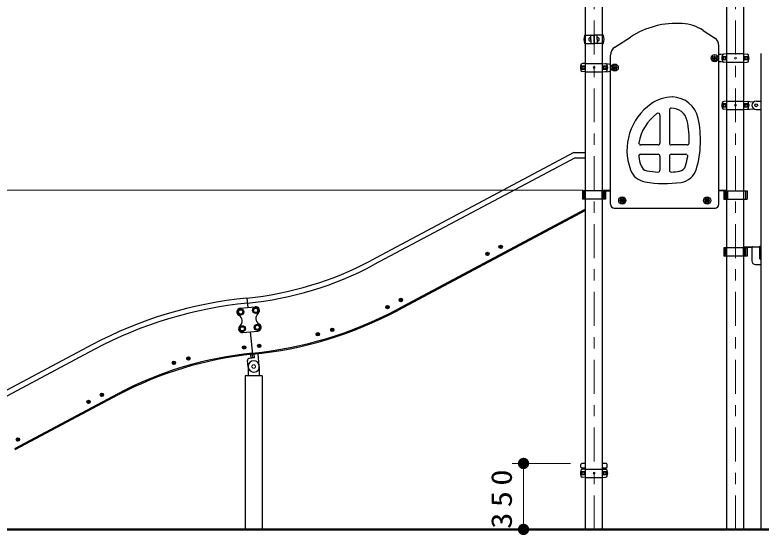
# Model space of a CAD drawing. Units: millimetres on the paper, scale 1:60. Extents: x -385 to 0, y -594 to 267.
# Drawn here: x -293.6 to -227.6, y -238.9 to -192.9 of the extents above; entities that cross this region are included whole.
import ezdxf

# ---------------------------------------------------------------- set-up
doc = ezdxf.new("R2010")
doc.units = ezdxf.units.MM
doc.linetypes.add('USER1', pattern=[4.5, 2.5, -2])
doc.linetypes.add('USER2', pattern=[6, 3, -1, 1, -1])
doc.layers.add('1_60', color=7, linetype='Continuous', lineweight=25)
doc.styles.add('ＭＳ ゴシック', font='')
doc.styles.get('ＭＳ ゴシック').set_extended_font_data('MS Gothic')

# ---------------------------------------------------------------- blocks, each defined once
blk = doc.blocks.new('filled_dot')
at = {"color": 0, "linetype": 'Continuous', "lineweight": -2, "const_width": 1.25}
blk.add_lwpolyline([(-0.625, 0, 1), (0.625, 0, 1)], format="xyb", close=True, dxfattribs=at)

msp = doc.modelspace()

# ---------------------------------------------------------------- linework, layer by layer
at = {"layer": '1_60', "linetype": 'USER2', "lineweight": 13}
for p, q in [((-242.38, -238.383), (-242.38, -178.383)), ((-229.88, -238.383), (-229.88, -178.383))]:
    msp.add_line(p, q, dxfattribs=at)
at = {"layer": '1_60'}
for p, q in [((-243.123, -238.383), (-243.123, -179.808)), ((-241.638, -238.383), (-241.638, -179.808)), ((-230.623, -238.383), (-230.623, -179.808)), ((-229.138, -238.383), (-229.138, -179.808)), ((-230.623, -230.05), (-230.623, -205.4)), ((-229.138, -230.05), (-229.138, -205.4)), ((-241.35, -208.437), (-243.411, -208.437)), ((-243.411, -208.437), (-243.411, -209.187)), ((-243.272, -208.437), (-243.272, -209.187)), ((-241.685, -208.437), (-241.685, -209.187)), ((-241.638, -208.383), (-240.922, -208.383)), ((-241.638, -208.437), (-240.922, -208.437)), ((-241.529, -208.437), (-241.529, -209.187)), ((-241.48, -208.437), (-241.48, -209.187)), ((-241.35, -208.437), (-241.35, -209.187)), ((-231.338, -208.383), (-230.623, -208.383)), ((-230.623, -208.437), (-231.338, -208.437)), ((-230.91, -208.437), (-228.85, -208.437)), ((-230.91, -208.437), (-230.91, -209.187)), ((-230.781, -208.437), (-230.781, -209.187)), ((-230.732, -208.437), (-230.732, -209.187)), ((-230.576, -208.437), (-230.576, -209.187)), ((-228.988, -208.437), (-228.988, -209.187)), ((-228.85, -208.437), (-228.85, -209.187)), ((-241.35, -209.187), (-243.411, -209.187)), ((-230.91, -209.187), (-228.85, -209.187)), ((-250.682, -213.37), (-250.684, -213.427)), ((-250.635, -213.458), (-250.684, -213.427)), ((-250.682, -213.37), (-250.631, -213.343)), ((-250.635, -213.458), (-250.584, -213.431)), ((-250.582, -213.373), (-250.631, -213.343)), ((-250.582, -213.373), (-250.584, -213.431)), ((-230.911, -213.483), (-230.911, -214.233)), ((-228.85, -213.483), (-230.911, -213.483)), ((-230.772, -213.483), (-230.772, -214.233)), ((-230.623, -238.383), (-230.623, -213.733)), ((-229.185, -213.483), (-229.185, -214.233)), ((-229.138, -213.383), (-228.422, -213.383)), ((-229.138, -213.421), (-228.422, -213.421)), ((-229.138, -238.383), (-229.138, -213.733)), ((-229.029, -213.483), (-229.029, -214.233)), ((-228.98, -213.483), (-228.98, -214.233)), ((-228.85, -213.483), (-228.85, -214.233)), ((-228.422, -213.433), (-228.422, -214.633)), ((-228.372, -213.383), (-227.714, -213.383)), ((-227.714, -213.33), (-227.607, -213.33)), ((-251.859, -213.996), (-251.861, -214.053)), ((-251.812, -214.084), (-251.861, -214.053)), ((-251.859, -213.996), (-251.808, -213.969)), ((-251.812, -214.084), (-251.761, -214.057)), ((-251.759, -213.999), (-251.808, -213.969)), ((-251.759, -213.999), (-251.761, -214.057)), ((-228.85, -214.233), (-230.911, -214.233)), ((-228.089, -214.966), (-227.607, -214.966)), ((-259.512, -218.065), (-259.514, -218.122)), ((-259.465, -218.153), (-259.514, -218.122)), ((-259.512, -218.065), (-259.461, -218.037)), ((-259.465, -218.153), (-259.414, -218.126)), ((-259.412, -218.068), (-259.461, -218.037)), ((-259.412, -218.068), (-259.414, -218.126)), ((-260.689, -218.691), (-260.691, -218.748)), ((-260.642, -218.779), (-260.691, -218.748)), ((-260.689, -218.691), (-260.638, -218.663)), ((-260.642, -218.779), (-260.591, -218.752)), ((-260.589, -218.694), (-260.638, -218.663)), ((-260.589, -218.694), (-260.591, -218.752)), ((-265.568, -220.697), (-265.581, -220.753)), ((-265.539, -220.793), (-265.581, -220.753)), ((-265.568, -220.697), (-265.513, -220.68)), ((-265.539, -220.793), (-265.484, -220.776)), ((-265.47, -220.72), (-265.513, -220.68)), ((-265.47, -220.72), (-265.484, -220.776)), ((-266.844, -221.083), (-266.857, -221.139)), ((-266.815, -221.179), (-266.857, -221.139)), ((-266.844, -221.083), (-266.789, -221.067)), ((-266.815, -221.179), (-266.76, -221.162)), ((-266.747, -221.106), (-266.789, -221.067)), ((-266.747, -221.106), (-266.76, -221.162)), ((-273.346, -222.239), (-273.37, -222.291)), ((-273.336, -222.338), (-273.37, -222.291)), ((-273.346, -222.239), (-273.289, -222.233)), ((-273.336, -222.338), (-273.279, -222.333)), ((-273.255, -222.28), (-273.289, -222.233)), ((-273.255, -222.28), (-273.279, -222.333)), ((-272.019, -222.107), (-272.043, -222.16)), ((-272.009, -222.207), (-272.043, -222.16)), ((-272.019, -222.107), (-271.962, -222.101)), ((-272.009, -222.207), (-271.952, -222.201)), ((-271.928, -222.148), (-271.962, -222.101)), ((-271.928, -222.148), (-271.952, -222.201)), ((-279.566, -223.614), (-279.58, -223.67)), ((-279.538, -223.71), (-279.58, -223.67)), ((-279.566, -223.614), (-279.511, -223.597)), ((-279.469, -223.637), (-279.511, -223.597)), ((-279.469, -223.637), (-279.482, -223.693)), ((-278.29, -223.228), (-278.303, -223.284)), ((-278.261, -223.324), (-278.303, -223.284)), ((-278.29, -223.228), (-278.235, -223.211)), ((-278.261, -223.324), (-278.206, -223.307)), ((-278.193, -223.251), (-278.235, -223.211)), ((-278.193, -223.251), (-278.206, -223.307)), ((-279.538, -223.71), (-279.482, -223.693)), ((-285.941, -226.454), (-285.943, -226.512)), ((-285.894, -226.543), (-285.943, -226.512)), ((-285.941, -226.454), (-285.89, -226.427)), ((-285.894, -226.543), (-285.843, -226.516)), ((-285.841, -226.458), (-285.89, -226.427)), ((-285.841, -226.458), (-285.843, -226.516)), ((-287.118, -227.08), (-287.12, -227.138)), ((-287.072, -227.169), (-287.12, -227.138)), ((-287.118, -227.08), (-287.067, -227.053)), ((-287.072, -227.169), (-287.021, -227.142)), ((-287.019, -227.084), (-287.067, -227.053)), ((-287.019, -227.084), (-287.021, -227.142)), ((-293.368, -230.404), (-293.37, -230.461)), ((-293.321, -230.492), (-293.37, -230.461)), ((-293.368, -230.404), (-293.317, -230.376)), ((-293.321, -230.492), (-293.27, -230.465)), ((-293.268, -230.407), (-293.317, -230.376)), ((-293.268, -230.407), (-293.27, -230.465)), ((-243.313, -233.005), (-243.313, -232.967)), ((-241.448, -233.005), (-241.448, -232.967))]:
    msp.add_line(p, q, dxfattribs=at)
at = {"layer": '1_60', "color": 4}
for p, q in [((-232.738, -194.259), (-231.718, -194.922)), ((-240.543, -195.749), (-239.148, -194.843)), ((-231.338, -209.634), (-231.338, -195.613)), ((-240.922, -209.634), (-240.922, -196.44)), ((-240.589, -209.967), (-231.672, -209.967)), ((-271.977, -223.929), (-272.084, -222.847)), ((-272.972, -224.027), (-273.03, -223.447)), ((-272.399, -223.217), (-272.88, -223.264)), ((-243.123, -233.005), (-243.313, -233.005)), ((-241.448, -233.005), (-241.638, -233.005))]:
    msp.add_line(p, q, dxfattribs=at)
at = {"layer": '1_60', "color": 2}
for p, q in [((-243.149, -194.674), (-242.439, -194.674)), ((-242.651, -194.895), (-242.685, -194.893)), ((-242.651, -195.204), (-242.685, -195.205)), ((-242.651, -195.049), (-242.651, -194.691)), ((-242.651, -195.049), (-242.651, -195.408)), ((-242.405, -194.708), (-242.405, -195.391)), ((-242.355, -194.708), (-242.355, -195.391)), ((-241.612, -194.674), (-242.322, -194.674)), ((-242.109, -195.049), (-242.109, -194.691)), ((-242.109, -194.895), (-242.076, -194.893)), ((-242.109, -195.049), (-242.109, -195.408)), ((-242.109, -195.204), (-242.076, -195.205)), ((-243.147, -195.424), (-242.439, -195.424)), ((-241.612, -195.424), (-242.322, -195.424)), ((-231.172, -196.388), (-231.338, -196.4)), ((-230.647, -196.342), (-231.172, -196.388)), ((-229.113, -196.342), (-230.647, -196.342)), ((-229.113, -196.342), (-228.85, -196.365)), ((-243.147, -197.175), (-243.41, -197.198)), ((-243.147, -197.175), (-241.613, -197.175)), ((-241.614, -197.175), (-241.089, -197.221)), ((-241.089, -197.221), (-240.922, -197.233)), ((-231.172, -197.046), (-231.338, -197.033)), ((-230.647, -197.092), (-231.172, -197.046)), ((-229.113, -197.092), (-230.647, -197.092)), ((-229.113, -197.092), (-228.85, -197.069)), ((-243.147, -197.925), (-243.41, -197.902)), ((-243.147, -197.925), (-241.613, -197.925)), ((-241.614, -197.925), (-241.089, -197.879)), ((-241.089, -197.879), (-240.922, -197.867)), ((-230.647, -200.508), (-230.91, -200.531)), ((-230.647, -200.508), (-229.113, -200.508)), ((-229.114, -200.508), (-228.589, -200.554)), ((-228.589, -200.554), (-228.252, -200.578)), ((-230.647, -201.258), (-230.91, -201.235)), ((-229.114, -201.258), (-228.589, -201.212)), ((-228.589, -201.212), (-228.252, -201.187)), ((-236.547, -201.748), (-236.547, -204.217)), ((-235.714, -201.3), (-235.714, -204.217)), ((-230.647, -201.258), (-229.113, -201.258)), ((-236.714, -204.383), (-238.244, -204.383)), ((-234.134, -204.383), (-235.547, -204.383)), ((-236.714, -205.217), (-238.26, -205.217)), ((-236.547, -205.383), (-236.547, -206.614)), ((-235.714, -205.383), (-235.714, -206.614)), ((-234.257, -205.217), (-235.547, -205.217)), ((-243.147, -233.041), (-243.41, -233.064)), ((-243.147, -233.041), (-241.613, -233.041)), ((-241.614, -233.041), (-241.351, -233.064)), ((-243.147, -233.791), (-243.41, -233.768)), ((-243.147, -233.791), (-241.613, -233.791)), ((-241.614, -233.791), (-241.351, -233.768))]:
    msp.add_line(p, q, dxfattribs=at)
at = {"layer": '1_60', "color": 21, "linetype": 'USER2', "lineweight": 13}
for p, q in [((-231.713, -196.525), (-231.713, -196.908)), ((-231.522, -196.717), (-231.905, -196.717)), ((-240.355, -197.55), (-240.739, -197.55)), ((-240.547, -197.358), (-240.547, -197.742)), ((-239.88, -209.109), (-239.88, -209.492)), ((-232.38, -209.109), (-232.38, -209.492)), ((-239.689, -209.3), (-240.072, -209.3)), ((-232.188, -209.3), (-232.572, -209.3))]:
    msp.add_line(p, q, dxfattribs=at)
at = {"layer": '1_60', "color": 2, "lineweight": 13}
for p, q in [((-230.684, -196.563), (-230.993, -196.563)), ((-230.993, -196.871), (-230.993, -196.563)), ((-229.076, -196.563), (-228.768, -196.563)), ((-228.768, -196.871), (-228.768, -196.563)), ((-230.684, -196.871), (-230.993, -196.871)), ((-229.076, -196.871), (-228.768, -196.871)), ((-243.185, -197.396), (-243.493, -197.396)), ((-243.493, -197.704), (-243.493, -197.396)), ((-243.185, -197.704), (-243.493, -197.704)), ((-241.576, -197.396), (-241.268, -197.396)), ((-241.576, -197.704), (-241.268, -197.704)), ((-241.268, -197.704), (-241.268, -197.396)), ((-230.993, -201.037), (-230.993, -200.729)), ((-230.685, -200.729), (-230.993, -200.729)), ((-230.685, -201.037), (-230.993, -201.037)), ((-229.076, -200.729), (-228.768, -200.729)), ((-229.076, -201.037), (-228.768, -201.037)), ((-228.768, -201.037), (-228.768, -200.729)), ((-243.493, -233.57), (-243.493, -233.262)), ((-243.185, -233.262), (-243.493, -233.262)), ((-243.185, -233.57), (-243.493, -233.57)), ((-241.576, -233.262), (-241.268, -233.262)), ((-241.576, -233.57), (-241.268, -233.57)), ((-241.268, -233.57), (-241.268, -233.262))]:
    msp.add_line(p, q, dxfattribs=at)
at = {"layer": '1_60', "color": 131}
for p, q in [((-227.607, -238.383), (-227.607, -196.299)), ((-228.047, -200.516), (-227.607, -200.516)), ((-228.047, -201.249), (-227.607, -201.249)), ((-227.714, -214.466), (-227.714, -213.33)), ((-273.657, -218.819), (-272.33, -218.688)), ((-273.443, -220.975), (-272.116, -220.844))]:
    msp.add_line(p, q, dxfattribs=at)
at = {"layer": '1_60', "color": 1}
for p, q in [((-244.154, -205.066), (-262.078, -214.597)), ((-244.041, -205.52), (-261.865, -214.997)), ((-243.123, -210.068), (-259.777, -218.923)), ((-243.123, -210.181), (-259.73, -219.011)), ((-286.792, -222.074), (-295.935, -226.936)), ((-286.579, -222.475), (-295.722, -227.336)), ((-284.491, -226.401), (-293.634, -231.262)), ((-284.444, -226.489), (-293.587, -231.35))]:
    msp.add_line(p, q, dxfattribs=at)
at = {"layer": '1_60', "color": 190}
for p, q in [((-244.154, -205.066), (-243.123, -205.066)), ((-244.041, -205.52), (-243.123, -205.52)), ((-273.075, -217.924), (-272.993, -218.753)), ((-272.779, -220.91), (-272.582, -222.9)), ((-272.698, -223.246), (-272.731, -222.915)), ((-272.549, -223.232), (-272.582, -222.9)), ((-272.399, -223.217), (-272.432, -222.885))]:
    msp.add_line(p, q, dxfattribs=at)
at = {"layer": '1_60', "lineweight": 13}
for p, q in [((-243.38, -208.383), (-347.834, -208.383)), ((-244.464, -232.55), (-249.613, -232.55)), ((-248.613, -238.383), (-248.613, -232.55))]:
    msp.add_line(p, q, dxfattribs=at)
at = {"layer": '1_60', "color": 70}
for p, q in [((-272.975, -223.978), (-272.975, -224.811)), ((-271.975, -223.978), (-271.975, -224.811)), ((-271.732, -224.811), (-273.217, -224.811)), ((-273.217, -224.811), (-273.217, -238.383)), ((-271.732, -224.811), (-271.732, -238.383))]:
    msp.add_line(p, q, dxfattribs=at)
at = {"layer": '1_60', "color": 12}
for p, q in [((-243.547, -232.883), (-243.547, -232.633)), ((-243.123, -232.55), (-243.464, -232.55)), ((-241.297, -232.55), (-241.638, -232.55)), ((-241.214, -232.883), (-241.214, -232.633)), ((-243.123, -232.967), (-243.464, -232.967)), ((-241.297, -232.967), (-241.638, -232.967))]:
    msp.add_line(p, q, dxfattribs=at)
at = {"layer": '1_60', "lineweight": 50}
msp.add_line((-190.32, -238.383), (-339.778, -238.383), dxfattribs=at)
at = {"layer": '1_60', "color": 2}
for centre in [(-231.713, -196.717), (-240.547, -197.55), (-239.88, -209.3), (-232.38, -209.3)]:
    msp.add_circle(centre, 0.317, dxfattribs=at)
at = {"layer": '1_60', "color": 2, "lineweight": 13}
for centre, radius in [((-231.713, -196.717), 0.212), ((-230.838, -196.717), 0.154), ((-228.922, -196.717), 0.154), ((-230.838, -196.717), 0.0833), ((-229.88, -196.717), 0.0833), ((-228.922, -196.717), 0.0833), ((-243.339, -197.55), 0.154), ((-243.339, -197.55), 0.0833), ((-242.38, -197.55), 0.0833), ((-241.422, -197.55), 0.154), ((-241.422, -197.55), 0.0833), ((-240.547, -197.55), 0.212), ((-230.839, -200.883), 0.154), ((-230.839, -200.883), 0.0833), ((-229.88, -200.883), 0.0833), ((-228.922, -200.883), 0.154), ((-228.922, -200.883), 0.0833), ((-239.88, -209.3), 0.212), ((-232.38, -209.3), 0.212), ((-243.339, -233.416), 0.154), ((-243.339, -233.416), 0.0833), ((-242.38, -233.416), 0.0833), ((-241.422, -233.416), 0.154), ((-241.422, -233.416), 0.0833)]:
    msp.add_circle(centre, radius, dxfattribs=at)
at = {"layer": '1_60', "color": 21}
for centre in [(-231.713, -196.717), (-240.547, -197.55), (-239.88, -209.3), (-232.38, -209.3)]:
    msp.add_circle(centre, 0.108, dxfattribs=at)
at = {"layer": '1_60'}
for centre, radius in [((-228.047, -200.883), 0.125), ((-250.633, -213.4), 0.15), ((-250.633, -213.4), 0.0577), ((-251.81, -214.026), 0.15), ((-251.81, -214.026), 0.0577), ((-259.463, -218.095), 0.15), ((-259.463, -218.095), 0.0577), ((-260.64, -218.721), 0.15), ((-260.64, -218.721), 0.0577), ((-266.802, -221.123), 0.15), ((-265.526, -220.737), 0.15), ((-265.526, -220.737), 0.0577), ((-266.802, -221.123), 0.0577), ((-273.313, -222.286), 0.15), ((-273.313, -222.286), 0.0577), ((-271.986, -222.154), 0.15), ((-271.986, -222.154), 0.0577), ((-279.524, -223.654), 0.15), ((-279.524, -223.654), 0.0577), ((-278.248, -223.268), 0.15), ((-278.248, -223.268), 0.0577), ((-287.069, -227.111), 0.15), ((-285.892, -226.485), 0.15), ((-285.892, -226.485), 0.0577), ((-287.069, -227.111), 0.0577), ((-293.319, -230.434), 0.15), ((-293.319, -230.434), 0.0577)]:
    msp.add_circle(centre, radius, dxfattribs=at)
at = {"layer": '1_60', "color": 131}
for centre, radius in [((-273.624, -219.151), 0.271), ((-273.624, -219.151), 0.188), ((-272.297, -219.019), 0.271), ((-272.297, -219.019), 0.188), ((-273.475, -220.644), 0.271), ((-272.149, -220.512), 0.271), ((-272.149, -220.512), 0.188), ((-273.475, -220.644), 0.188)]:
    msp.add_circle(centre, radius, dxfattribs=at)
at = {"layer": '1_60', "linetype": 'USER1', "lineweight": 13}
msp.add_circle((-272.475, -223.978), 0.158, dxfattribs=at)
at = {"layer": '1_60', "color": 4}
for centre, radius, start, end in [((-235.063, -201.133), 7.5, 86.29842, 123), ((-234.826, -197.474), 3.833, 57, 86.29842), ((-232.172, -195.621), 0.833, 0, 57), ((-240.089, -196.448), 0.833, 123, 180), ((-240.589, -209.634), 0.333, 180, 270), ((-231.672, -209.634), 0.333, 270, 0), ((-272.864, -223.43), 0.167, 95.66836, 185.66835), ((-272.475, -223.978), 0.5, 185.66835, 5.66835)]:
    msp.add_arc(centre, radius, start, end, dxfattribs=at)
at = {"layer": '1_60', "color": 2}
for centre, radius, start, end in [((-242.337, -195.049), 0.935, 159.19706, 200.80294), ((-243.149, -194.741), 0.0667, 90, 159.19706), ((-242.69, -195.049), 0.156, 88, 272), ((-242.635, -194.691), 0.0167, 90, 180), ((-242.439, -194.708), 0.0333, 0, 90), ((-242.322, -194.708), 0.0333, 90, 180), ((-242.126, -194.691), 0.0167, 0, 90), ((-242.071, -195.049), 0.156, 268, 92), ((-241.612, -194.741), 0.0667, 20.80294, 90), ((-242.424, -195.049), 0.935, 339.19706, 20.80294), ((-243.149, -195.358), 0.0667, 200.80294, 270), ((-242.635, -195.408), 0.0167, 180, 270), ((-242.439, -195.391), 0.0333, 270, 0), ((-242.322, -195.391), 0.0333, 180, 270), ((-242.126, -195.408), 0.0167, 270, 0), ((-241.612, -195.358), 0.0667, 270, 339.19706), ((-230.255, -196.717), 0.833, 163.80375, 196.19625), ((-230.895, -196.531), 0.167, 95, 163.80375), ((-228.865, -196.531), 0.167, 16.19625, 85), ((-229.505, -196.717), 0.833, 343.80375, 16.19625), ((-243.396, -197.364), 0.167, 95, 163.80375), ((-241.365, -197.364), 0.167, 16.19625, 85), ((-230.895, -196.903), 0.167, 196.19625, 265), ((-228.865, -196.903), 0.167, 275, 343.80375), ((-242.755, -197.55), 0.833, 163.80375, 196.19625), ((-243.396, -197.736), 0.167, 196.19625, 265), ((-241.365, -197.736), 0.167, 275, 343.80375), ((-242.005, -197.55), 0.833, 343.80375, 16.19625), ((-235.361, -203.565), 3.431, 91.51387, 124.89438), ((-235.452, -200.301), 0.167, 88.07227, 91.59908), ((-235.452, -200.301), 0.167, 88.07227, 91.59908), ((-235.528, -202.546), 2.413, 12.13973, 88.19476), ((-230.896, -200.697), 0.167, 95, 163.80375), ((-228.865, -200.697), 0.167, 16.19625, 85), ((-234.464, -204.851), 5, 124.89438, 200.23669), ((-235.547, -201.3), 0.167, 90.88405, 180), ((-235.528, -202.546), 1.413, 12.13973, 90.88405), ((-230.255, -200.883), 0.833, 163.80375, 196.19625), ((-230.896, -201.069), 0.167, 196.19625, 265), ((-228.865, -201.069), 0.167, 275, 343.80375), ((-229.505, -200.883), 0.833, 343.80375, 16.19625), ((-234.464, -204.851), 4, 125.94133, 170.47071), ((-236.714, -201.748), 0.167, 0, 125.94133), ((-242.13, -203.967), 8.167, 358.20921, 12.13973), ((-242.13, -203.967), 9.167, 343.90746, 12.13973), ((-238.244, -204.217), 0.167, 170.47071, 270), ((-236.714, -204.217), 0.167, 270, 0), ((-235.547, -204.217), 0.167, 180, 270), ((-234.134, -204.217), 0.167, 270, 358.20921), ((-238.26, -205.383), 0.167, 90, 187.97818), ((-234.464, -204.851), 4, 187.97818, 200.23669), ((-236.714, -205.383), 0.167, 0, 90), ((-235.547, -205.383), 0.167, 90, 180), ((-242.13, -203.967), 8.167, 343.90746, 349.80008), ((-234.257, -205.383), 0.167, 349.80008, 90), ((-237.591, -206.004), 0.667, 200.23669, 259.90338), ((-234.924, -206.046), 0.667, 278.32186, 343.90746), ((-234.924, -206.046), 1.667, 278.32186, 343.90746), ((-237.591, -206.004), 1.667, 200.23669, 259.90338), ((-236.13, -197.8), 9, 259.90338, 266.21356), ((-236.714, -206.614), 0.167, 266.21356, 0), ((-235.547, -206.614), 0.167, 180, 273.78644), ((-236.13, -197.8), 9, 273.78644, 278.32186), ((-236.13, -197.8), 10, 259.90338, 278.32186), ((-242.755, -233.416), 0.833, 163.80375, 196.19625), ((-243.396, -233.23), 0.167, 95, 163.80375), ((-241.365, -233.23), 0.167, 16.19625, 85), ((-242.005, -233.416), 0.833, 343.80375, 16.19625), ((-243.396, -233.602), 0.167, 196.19625, 265), ((-241.365, -233.602), 0.167, 275, 343.80375)]:
    msp.add_arc(centre, radius, start, end, dxfattribs=at)
at = {"layer": '1_60', "color": 2, "lineweight": 13}
for centre, start, end in [((-232.818, -196.717), 355.87048, 4.12952), ((-226.942, -196.717), 175.87048, 184.12952), ((-245.318, -197.55), 355.87048, 4.12952), ((-239.443, -197.55), 175.87048, 184.12952), ((-232.818, -200.883), 355.87048, 4.12952), ((-226.943, -200.883), 175.87048, 184.12952), ((-245.318, -233.416), 355.87048, 4.12952), ((-239.443, -233.416), 175.87048, 184.12952)]:
    msp.add_arc(centre, 2.139, start, end, dxfattribs=at)
at = {"layer": '1_60', "color": 131}
for centre, radius, start, end in [((-228.047, -200.883), 0.367, 90, 270), ((-227.38, -214.216), 0.417, 216.8699, 237.04363), ((-273.624, -219.151), 0.333, 95.66836, 240.57155), ((-272.297, -219.019), 0.333, 310.76516, 95.66836), ((-274.074, -219.949), 0.583, 310.76516, 60.57155), ((-271.698, -219.714), 0.583, 130.76516, 240.57155), ((-272.149, -220.512), 0.333, 275.66836, 60.57155), ((-273.475, -220.644), 0.333, 130.76516, 275.66836)]:
    msp.add_arc(centre, radius, start, end, dxfattribs=at)
at = {"layer": '1_60'}
for centre, radius, start, end in [((-228.372, -213.433), 0.05, 90, 180), ((-227.38, -214.308), 0.317, 135.70796, 224.29204), ((-228.089, -214.633), 0.333, 180, 270)]:
    msp.add_arc(centre, radius, start, end, dxfattribs=at)
at = {"layer": '1_60', "color": 1}
for centre, radius, start, end in [((-276.006, -188.402), 29.667, 275.66836, 298), ((-276.006, -188.402), 30.121, 275.66836, 298), ((-269.421, -254.744), 37.001, 95.66836, 118), ((-269.421, -254.744), 36.547, 95.66836, 118), ((-276.006, -188.402), 34.567, 275.66836, 298), ((-276.006, -188.402), 34.667, 275.66836, 298), ((-269.421, -254.744), 32.101, 95.66836, 118), ((-269.421, -254.744), 32.001, 95.66836, 118)]:
    msp.add_arc(centre, radius, start, end, dxfattribs=at)
at = {"layer": '1_60', "color": 70}
msp.add_arc((-272.475, -223.978), 0.5, 0, 180, dxfattribs=at)
at = {"layer": '1_60', "color": 12}
for centre, start, end in [((-243.464, -232.633), 90, 180), ((-243.464, -232.883), 180, 270), ((-241.297, -232.633), 0, 90), ((-241.297, -232.883), 270, 0)]:
    msp.add_arc(centre, 0.0833, start, end, dxfattribs=at)

# ---------------------------------------------------------------- block references
at = {"layer": '1_60', "lineweight": 13, "xscale": 0.4, "yscale": 0.4}
for p, rotation in [((-248.613, -232.55), 270), ((-248.613, -238.383), 90)]:
    msp.add_blockref('filled_dot', p, dxfattribs=dict(at, rotation=rotation))

# ---------------------------------------------------------------- texts
at = {"layer": '1_60', "insert": (-249.613, -235.467), "char_height": 1.833, "attachment_point": 8, "rotation": 90, "style": 'ＭＳ ゴシック'}
msp.add_mtext('\\T1.33;\\W1.15;350', dxfattribs=at)

doc.saveas('drawing.dxf')
